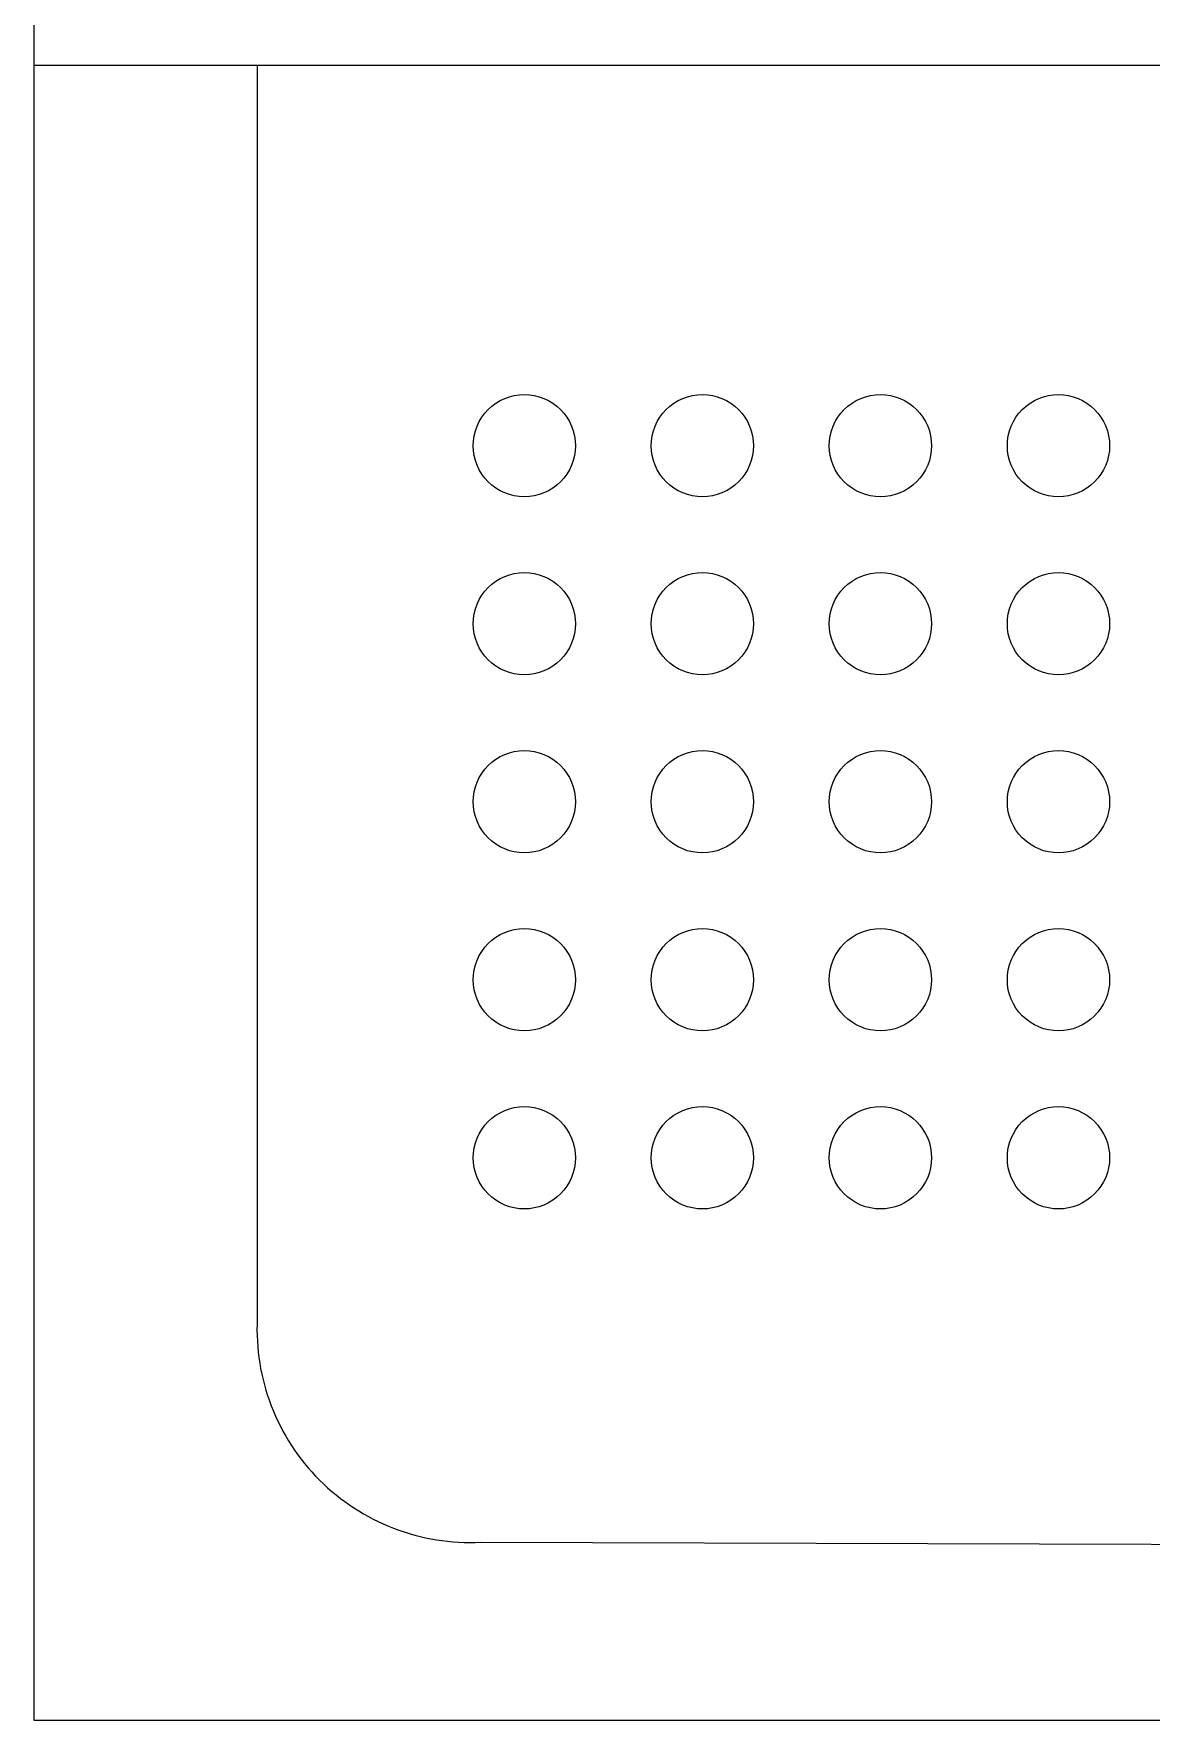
# Model space of a CAD drawing. Header units: millimetres. Extents: x -159872 to 386485, y -250577 to 158966.
# Drawn here: x 370031.7 to 370281.7, y 18061.8 to 18439.1 of the extents above; entities that cross this region are included whole.
import ezdxf

# ---------------------------------------------------------------- set-up
doc = ezdxf.new("R2010")
doc.units = ezdxf.units.MM
for name, color, linetype, lineweight in [('LDS-equipment-kitchen equipment', 3, 'Continuous', 13), ('WS-SINK UNIT', 3, 'Continuous', 13), ('WS-SINK UNIT TRANS', 62, 'Continuous', 13)]:
    doc.layers.add(name, color=color, linetype=linetype, lineweight=lineweight)

# ---------------------------------------------------------------- blocks, each defined once
blk = doc.blocks.new('JANITORIAL SINK_1')
at = {"layer": 'WS-SINK UNIT', "lineweight": 25}
for points in [[(250, 700, 0), (-250, 700, 0), (-250, 0, 0), (250, 0, 0), (250, 700, 0)], [(-250, 370.34, 0), (250, 370.34, 0)], [(-200, 370.34, 0), (-200, 89.83, 0), (-200.04, 88.59, 0), (-200.06, 87.34, 0), (-200.04, 86.1, 0), (-199.98, 84.86, 0), (-199.9, 83.61, 0), (-199.78, 82.38, 0), (-199.63, 81.14, 0), (-199.45, 79.91, 0), (-199.24, 78.68, 0), (-198.99, 77.46, 0), (-198.71, 76.25, 0), (-198.4, 75.05, 0), (-198.06, 73.85, 0), (-197.69, 72.66, 0), (-197.29, 71.48, 0), (-196.86, 70.32, 0), (-196.39, 69.16, 0), (-195.9, 68.02, 0), (-195.38, 66.89, 0), (-194.83, 65.78, 0), (-194.25, 64.68, 0), (-193.64, 63.59, 0), (-193, 62.52, 0), (-192.33, 61.47, 0), (-191.64, 60.44, 0), (-190.92, 59.42, 0), (-190.18, 58.42, 0), (-189.41, 57.45, 0), (-188.61, 56.49, 0), (-187.79, 55.56, 0), (-186.95, 54.64, 0), (-186.08, 53.75, 0), (-185.19, 52.88, 0), (-184.27, 52.04, 0), (-183.34, 51.22, 0), (-182.38, 50.42, 0), (-181.41, 49.65, 0), (-180.41, 48.91, 0), (-179.39, 48.19, 0), (-178.36, 47.5, 0), (-177.31, 46.83, 0), (-176.24, 46.19, 0), (-175.15, 45.58, 0), (-174.05, 45, 0), (-172.94, 44.45, 0), (-171.81, 43.93, 0), (-170.67, 43.44, 0), (-169.51, 42.97, 0), (-168.35, 42.54, 0), (-167.17, 42.14, 0), (-165.98, 41.77, 0), (-164.78, 41.43, 0), (-163.58, 41.12, 0), (-162.37, 40.84, 0), (-161.15, 40.59, 0), (-159.92, 40.38, 0), (-158.69, 40.2, 0), (-157.45, 40.05, 0), (-156.22, 39.93, 0), (-154.97, 39.85, 0), (-153.73, 39.79, 0), (-152.49, 39.77, 0), (-151.24, 39.79, 0), (-150, 39.83, 0), (150, 38.98, 0)]]:
    blk.add_polyline3d(points, dxfattribs=at)
at = {"layer": 'WS-SINK UNIT TRANS', "lineweight": 25}
for points in [[(-128.81, 285.17, 0), (-128.87, 284.05, 0), (-129.03, 282.94, 0), (-129.31, 281.85, 0), (-129.68, 280.79, 0), (-130.16, 279.78, 0), (-130.74, 278.81, 0), (-131.41, 277.91, 0), (-132.16, 277.08, 0), (-133, 276.33, 0), (-133.9, 275.66, 0), (-134.86, 275.08, 0), (-135.88, 274.6, 0), (-136.93, 274.22, 0), (-138.02, 273.95, 0), (-139.13, 273.78, 0), (-140.25, 273.73, 0), (-141.38, 273.78, 0), (-142.49, 273.95, 0), (-143.57, 274.22, 0), (-144.63, 274.6, 0), (-145.65, 275.08, 0), (-146.61, 275.66, 0), (-147.51, 276.33, 0), (-148.34, 277.08, 0), (-149.1, 277.91, 0), (-149.77, 278.81, 0), (-150.34, 279.78, 0), (-150.82, 280.79, 0), (-151.2, 281.85, 0), (-151.47, 282.94, 0), (-151.64, 284.05, 0), (-151.69, 285.17, 0), (-151.64, 286.29, 0), (-151.47, 287.4, 0), (-151.2, 288.49, 0), (-150.82, 289.55, 0), (-150.34, 290.56, 0), (-149.77, 291.53, 0), (-149.1, 292.43, 0), (-148.34, 293.26, 0), (-147.51, 294.01, 0), (-146.61, 294.68, 0), (-145.65, 295.26, 0), (-144.63, 295.74, 0), (-143.57, 296.12, 0), (-142.49, 296.39, 0), (-141.38, 296.56, 0), (-140.25, 296.61, 0), (-139.13, 296.56, 0), (-138.02, 296.39, 0), (-136.93, 296.12, 0), (-135.88, 295.74, 0), (-134.86, 295.26, 0), (-133.9, 294.68, 0), (-133, 294.01, 0), (-132.16, 293.26, 0), (-131.41, 292.43, 0), (-130.74, 291.53, 0), (-130.16, 290.56, 0), (-129.68, 289.55, 0), (-129.31, 288.49, 0), (-129.03, 287.4, 0), (-128.87, 286.29, 0), (-128.81, 285.17, 0)], [(-88.98, 285.17, 0), (-89.04, 284.05, 0), (-89.2, 282.94, 0), (-89.48, 281.85, 0), (-89.85, 280.79, 0), (-90.33, 279.78, 0), (-90.91, 278.81, 0), (-91.58, 277.91, 0), (-92.33, 277.08, 0), (-93.17, 276.33, 0), (-94.07, 275.66, 0), (-95.03, 275.08, 0), (-96.05, 274.6, 0), (-97.1, 274.22, 0), (-98.19, 273.95, 0), (-99.3, 273.78, 0), (-100.42, 273.73, 0), (-101.54, 273.78, 0), (-102.66, 273.95, 0), (-103.74, 274.22, 0), (-104.8, 274.6, 0), (-105.82, 275.08, 0), (-106.78, 275.66, 0), (-107.68, 276.33, 0), (-108.51, 277.08, 0), (-109.27, 277.91, 0), (-109.94, 278.81, 0), (-110.51, 279.78, 0), (-110.99, 280.79, 0), (-111.37, 281.85, 0), (-111.64, 282.94, 0), (-111.81, 284.05, 0), (-111.86, 285.17, 0), (-111.81, 286.29, 0), (-111.64, 287.4, 0), (-111.37, 288.49, 0), (-110.99, 289.55, 0), (-110.51, 290.56, 0), (-109.94, 291.53, 0), (-109.27, 292.43, 0), (-108.51, 293.26, 0), (-107.68, 294.01, 0), (-106.78, 294.68, 0), (-105.82, 295.26, 0), (-104.8, 295.74, 0), (-103.74, 296.12, 0), (-102.66, 296.39, 0), (-101.54, 296.56, 0), (-100.42, 296.61, 0), (-99.3, 296.56, 0), (-98.19, 296.39, 0), (-97.1, 296.12, 0), (-96.05, 295.74, 0), (-95.03, 295.26, 0), (-94.07, 294.68, 0), (-93.17, 294.01, 0), (-92.33, 293.26, 0), (-91.58, 292.43, 0), (-90.91, 291.53, 0), (-90.33, 290.56, 0), (-89.85, 289.55, 0), (-89.48, 288.49, 0), (-89.2, 287.4, 0), (-89.04, 286.29, 0), (-88.98, 285.17, 0)], [(-49.15, 285.17, 0), (-49.21, 284.05, 0), (-49.37, 282.94, 0), (-49.64, 281.85, 0), (-50.02, 280.79, 0), (-50.5, 279.78, 0), (-51.08, 278.81, 0), (-51.75, 277.91, 0), (-52.5, 277.08, 0), (-53.33, 276.33, 0), (-54.24, 275.66, 0), (-55.2, 275.08, 0), (-56.21, 274.6, 0), (-57.27, 274.22, 0), (-58.36, 273.95, 0), (-59.47, 273.78, 0), (-60.59, 273.73, 0), (-61.71, 273.78, 0), (-62.82, 273.95, 0), (-63.91, 274.22, 0), (-64.97, 274.6, 0), (-65.99, 275.08, 0), (-66.95, 275.66, 0), (-67.85, 276.33, 0), (-68.68, 277.08, 0), (-69.44, 277.91, 0), (-70.11, 278.81, 0), (-70.68, 279.78, 0), (-71.16, 280.79, 0), (-71.54, 281.85, 0), (-71.81, 282.94, 0), (-71.98, 284.05, 0), (-72.03, 285.17, 0), (-71.98, 286.29, 0), (-71.81, 287.4, 0), (-71.54, 288.49, 0), (-71.16, 289.55, 0), (-70.68, 290.56, 0), (-70.11, 291.53, 0), (-69.44, 292.43, 0), (-68.68, 293.26, 0), (-67.85, 294.01, 0), (-66.95, 294.68, 0), (-65.99, 295.26, 0), (-64.97, 295.74, 0), (-63.91, 296.12, 0), (-62.82, 296.39, 0), (-61.71, 296.56, 0), (-60.59, 296.61, 0), (-59.47, 296.56, 0), (-58.36, 296.39, 0), (-57.27, 296.12, 0), (-56.21, 295.74, 0), (-55.2, 295.26, 0), (-54.24, 294.68, 0), (-53.33, 294.01, 0), (-52.5, 293.26, 0), (-51.75, 292.43, 0), (-51.08, 291.53, 0), (-50.5, 290.56, 0), (-50.02, 289.55, 0), (-49.64, 288.49, 0), (-49.37, 287.4, 0), (-49.21, 286.29, 0), (-49.15, 285.17, 0)], [(-9.32, 285.17, 0), (-9.38, 284.05, 0), (-9.54, 282.94, 0), (-9.81, 281.85, 0), (-10.19, 280.79, 0), (-10.67, 279.78, 0), (-11.25, 278.81, 0), (-11.92, 277.91, 0), (-12.67, 277.08, 0), (-13.5, 276.33, 0), (-14.41, 275.66, 0), (-15.37, 275.08, 0), (-16.38, 274.6, 0), (-17.44, 274.22, 0), (-18.53, 273.95, 0), (-19.64, 273.78, 0), (-20.76, 273.73, 0), (-21.88, 273.78, 0), (-22.99, 273.95, 0), (-24.08, 274.22, 0), (-25.14, 274.6, 0), (-26.16, 275.08, 0), (-27.12, 275.66, 0), (-28.02, 276.33, 0), (-28.85, 277.08, 0), (-29.61, 277.91, 0), (-30.28, 278.81, 0), (-30.85, 279.78, 0), (-31.33, 280.79, 0), (-31.71, 281.85, 0), (-31.98, 282.94, 0), (-32.15, 284.05, 0), (-32.2, 285.17, 0), (-32.15, 286.29, 0), (-31.98, 287.4, 0), (-31.71, 288.49, 0), (-31.33, 289.55, 0), (-30.85, 290.56, 0), (-30.28, 291.53, 0), (-29.61, 292.43, 0), (-28.85, 293.26, 0), (-28.02, 294.01, 0), (-27.12, 294.68, 0), (-26.16, 295.26, 0), (-25.14, 295.74, 0), (-24.08, 296.12, 0), (-22.99, 296.39, 0), (-21.88, 296.56, 0), (-20.76, 296.61, 0), (-19.64, 296.56, 0), (-18.53, 296.39, 0), (-17.44, 296.12, 0), (-16.38, 295.74, 0), (-15.37, 295.26, 0), (-14.41, 294.68, 0), (-13.5, 294.01, 0), (-12.67, 293.26, 0), (-11.92, 292.43, 0), (-11.25, 291.53, 0), (-10.67, 290.56, 0), (-10.19, 289.55, 0), (-9.81, 288.49, 0), (-9.54, 287.4, 0), (-9.38, 286.29, 0), (-9.32, 285.17, 0)], [(-128.81, 245.34, 0), (-128.87, 244.22, 0), (-129.03, 243.11, 0), (-129.31, 242.02, 0), (-129.68, 240.96, 0), (-130.16, 239.95, 0), (-130.74, 238.98, 0), (-131.41, 238.08, 0), (-132.16, 237.25, 0), (-133, 236.5, 0), (-133.9, 235.83, 0), (-134.86, 235.25, 0), (-135.88, 234.77, 0), (-136.93, 234.39, 0), (-138.02, 234.12, 0), (-139.13, 233.95, 0), (-140.25, 233.9, 0), (-141.38, 233.95, 0), (-142.49, 234.12, 0), (-143.57, 234.39, 0), (-144.63, 234.77, 0), (-145.65, 235.25, 0), (-146.61, 235.83, 0), (-147.51, 236.5, 0), (-148.34, 237.25, 0), (-149.1, 238.08, 0), (-149.77, 238.98, 0), (-150.34, 239.95, 0), (-150.82, 240.96, 0), (-151.2, 242.02, 0), (-151.47, 243.11, 0), (-151.64, 244.22, 0), (-151.69, 245.34, 0), (-151.64, 246.46, 0), (-151.47, 247.57, 0), (-151.2, 248.66, 0), (-150.82, 249.72, 0), (-150.34, 250.73, 0), (-149.77, 251.7, 0), (-149.1, 252.6, 0), (-148.34, 253.43, 0), (-147.51, 254.18, 0), (-146.61, 254.85, 0), (-145.65, 255.43, 0), (-144.63, 255.91, 0), (-143.57, 256.29, 0), (-142.49, 256.56, 0), (-141.38, 256.72, 0), (-140.25, 256.78, 0), (-139.13, 256.72, 0), (-138.02, 256.56, 0), (-136.93, 256.29, 0), (-135.88, 255.91, 0), (-134.86, 255.43, 0), (-133.9, 254.85, 0), (-133, 254.18, 0), (-132.16, 253.43, 0), (-131.41, 252.6, 0), (-130.74, 251.7, 0), (-130.16, 250.73, 0), (-129.68, 249.72, 0), (-129.31, 248.66, 0), (-129.03, 247.57, 0), (-128.87, 246.46, 0), (-128.81, 245.34, 0)], [(-88.98, 245.34, 0), (-89.04, 244.22, 0), (-89.2, 243.11, 0), (-89.48, 242.02, 0), (-89.85, 240.96, 0), (-90.33, 239.95, 0), (-90.91, 238.98, 0), (-91.58, 238.08, 0), (-92.33, 237.25, 0), (-93.17, 236.5, 0), (-94.07, 235.83, 0), (-95.03, 235.25, 0), (-96.05, 234.77, 0), (-97.1, 234.39, 0), (-98.19, 234.12, 0), (-99.3, 233.95, 0), (-100.42, 233.9, 0), (-101.54, 233.95, 0), (-102.66, 234.12, 0), (-103.74, 234.39, 0), (-104.8, 234.77, 0), (-105.82, 235.25, 0), (-106.78, 235.83, 0), (-107.68, 236.5, 0), (-108.51, 237.25, 0), (-109.27, 238.08, 0), (-109.94, 238.98, 0), (-110.51, 239.95, 0), (-110.99, 240.96, 0), (-111.37, 242.02, 0), (-111.64, 243.11, 0), (-111.81, 244.22, 0), (-111.86, 245.34, 0), (-111.81, 246.46, 0), (-111.64, 247.57, 0), (-111.37, 248.66, 0), (-110.99, 249.72, 0), (-110.51, 250.73, 0), (-109.94, 251.7, 0), (-109.27, 252.6, 0), (-108.51, 253.43, 0), (-107.68, 254.18, 0), (-106.78, 254.85, 0), (-105.82, 255.43, 0), (-104.8, 255.91, 0), (-103.74, 256.29, 0), (-102.66, 256.56, 0), (-101.54, 256.72, 0), (-100.42, 256.78, 0), (-99.3, 256.72, 0), (-98.19, 256.56, 0), (-97.1, 256.29, 0), (-96.05, 255.91, 0), (-95.03, 255.43, 0), (-94.07, 254.85, 0), (-93.17, 254.18, 0), (-92.33, 253.43, 0), (-91.58, 252.6, 0), (-90.91, 251.7, 0), (-90.33, 250.73, 0), (-89.85, 249.72, 0), (-89.48, 248.66, 0), (-89.2, 247.57, 0), (-89.04, 246.46, 0), (-88.98, 245.34, 0)], [(-49.15, 245.34, 0), (-49.21, 244.22, 0), (-49.37, 243.11, 0), (-49.64, 242.02, 0), (-50.02, 240.96, 0), (-50.5, 239.95, 0), (-51.08, 238.98, 0), (-51.75, 238.08, 0), (-52.5, 237.25, 0), (-53.33, 236.5, 0), (-54.24, 235.83, 0), (-55.2, 235.25, 0), (-56.21, 234.77, 0), (-57.27, 234.39, 0), (-58.36, 234.12, 0), (-59.47, 233.95, 0), (-60.59, 233.9, 0), (-61.71, 233.95, 0), (-62.82, 234.12, 0), (-63.91, 234.39, 0), (-64.97, 234.77, 0), (-65.99, 235.25, 0), (-66.95, 235.83, 0), (-67.85, 236.5, 0), (-68.68, 237.25, 0), (-69.44, 238.08, 0), (-70.11, 238.98, 0), (-70.68, 239.95, 0), (-71.16, 240.96, 0), (-71.54, 242.02, 0), (-71.81, 243.11, 0), (-71.98, 244.22, 0), (-72.03, 245.34, 0), (-71.98, 246.46, 0), (-71.81, 247.57, 0), (-71.54, 248.66, 0), (-71.16, 249.72, 0), (-70.68, 250.73, 0), (-70.11, 251.7, 0), (-69.44, 252.6, 0), (-68.68, 253.43, 0), (-67.85, 254.18, 0), (-66.95, 254.85, 0), (-65.99, 255.43, 0), (-64.97, 255.91, 0), (-63.91, 256.29, 0), (-62.82, 256.56, 0), (-61.71, 256.72, 0), (-60.59, 256.78, 0), (-59.47, 256.72, 0), (-58.36, 256.56, 0), (-57.27, 256.29, 0), (-56.21, 255.91, 0), (-55.2, 255.43, 0), (-54.24, 254.85, 0), (-53.33, 254.18, 0), (-52.5, 253.43, 0), (-51.75, 252.6, 0), (-51.08, 251.7, 0), (-50.5, 250.73, 0), (-50.02, 249.72, 0), (-49.64, 248.66, 0), (-49.37, 247.57, 0), (-49.21, 246.46, 0), (-49.15, 245.34, 0)], [(-9.32, 245.34, 0), (-9.38, 244.22, 0), (-9.54, 243.11, 0), (-9.81, 242.02, 0), (-10.19, 240.96, 0), (-10.67, 239.95, 0), (-11.25, 238.98, 0), (-11.92, 238.08, 0), (-12.67, 237.25, 0), (-13.5, 236.5, 0), (-14.41, 235.83, 0), (-15.37, 235.25, 0), (-16.38, 234.77, 0), (-17.44, 234.39, 0), (-18.53, 234.12, 0), (-19.64, 233.95, 0), (-20.76, 233.9, 0), (-21.88, 233.95, 0), (-22.99, 234.12, 0), (-24.08, 234.39, 0), (-25.14, 234.77, 0), (-26.16, 235.25, 0), (-27.12, 235.83, 0), (-28.02, 236.5, 0), (-28.85, 237.25, 0), (-29.61, 238.08, 0), (-30.28, 238.98, 0), (-30.85, 239.95, 0), (-31.33, 240.96, 0), (-31.71, 242.02, 0), (-31.98, 243.11, 0), (-32.15, 244.22, 0), (-32.2, 245.34, 0), (-32.15, 246.46, 0), (-31.98, 247.57, 0), (-31.71, 248.66, 0), (-31.33, 249.72, 0), (-30.85, 250.73, 0), (-30.28, 251.7, 0), (-29.61, 252.6, 0), (-28.85, 253.43, 0), (-28.02, 254.18, 0), (-27.12, 254.85, 0), (-26.16, 255.43, 0), (-25.14, 255.91, 0), (-24.08, 256.29, 0), (-22.99, 256.56, 0), (-21.88, 256.72, 0), (-20.76, 256.78, 0), (-19.64, 256.72, 0), (-18.53, 256.56, 0), (-17.44, 256.29, 0), (-16.38, 255.91, 0), (-15.37, 255.43, 0), (-14.41, 254.85, 0), (-13.5, 254.18, 0), (-12.67, 253.43, 0), (-11.92, 252.6, 0), (-11.25, 251.7, 0), (-10.67, 250.73, 0), (-10.19, 249.72, 0), (-9.81, 248.66, 0), (-9.54, 247.57, 0), (-9.38, 246.46, 0), (-9.32, 245.34, 0)], [(-128.81, 205.51, 0), (-128.87, 204.39, 0), (-129.03, 203.28, 0), (-129.31, 202.19, 0), (-129.68, 201.13, 0), (-130.16, 200.12, 0), (-130.74, 199.15, 0), (-131.41, 198.25, 0), (-132.16, 197.42, 0), (-133, 196.66, 0), (-133.9, 196, 0), (-134.86, 195.42, 0), (-135.88, 194.94, 0), (-136.93, 194.56, 0), (-138.02, 194.29, 0), (-139.13, 194.12, 0), (-140.25, 194.07, 0), (-141.38, 194.12, 0), (-142.49, 194.29, 0), (-143.57, 194.56, 0), (-144.63, 194.94, 0), (-145.65, 195.42, 0), (-146.61, 196, 0), (-147.51, 196.66, 0), (-148.34, 197.42, 0), (-149.1, 198.25, 0), (-149.77, 199.15, 0), (-150.34, 200.12, 0), (-150.82, 201.13, 0), (-151.2, 202.19, 0), (-151.47, 203.28, 0), (-151.64, 204.39, 0), (-151.69, 205.51, 0), (-151.64, 206.63, 0), (-151.47, 207.74, 0), (-151.2, 208.83, 0), (-150.82, 209.89, 0), (-150.34, 210.9, 0), (-149.77, 211.86, 0), (-149.1, 212.77, 0), (-148.34, 213.6, 0), (-147.51, 214.35, 0), (-146.61, 215.02, 0), (-145.65, 215.6, 0), (-144.63, 216.08, 0), (-143.57, 216.46, 0), (-142.49, 216.73, 0), (-141.38, 216.89, 0), (-140.25, 216.95, 0), (-139.13, 216.89, 0), (-138.02, 216.73, 0), (-136.93, 216.46, 0), (-135.88, 216.08, 0), (-134.86, 215.6, 0), (-133.9, 215.02, 0), (-133, 214.35, 0), (-132.16, 213.6, 0), (-131.41, 212.77, 0), (-130.74, 211.86, 0), (-130.16, 210.9, 0), (-129.68, 209.89, 0), (-129.31, 208.83, 0), (-129.03, 207.74, 0), (-128.87, 206.63, 0), (-128.81, 205.51, 0)], [(-88.98, 205.51, 0), (-89.04, 204.39, 0), (-89.2, 203.28, 0), (-89.48, 202.19, 0), (-89.85, 201.13, 0), (-90.33, 200.12, 0), (-90.91, 199.15, 0), (-91.58, 198.25, 0), (-92.33, 197.42, 0), (-93.17, 196.66, 0), (-94.07, 196, 0), (-95.03, 195.42, 0), (-96.05, 194.94, 0), (-97.1, 194.56, 0), (-98.19, 194.29, 0), (-99.3, 194.12, 0), (-100.42, 194.07, 0), (-101.54, 194.12, 0), (-102.66, 194.29, 0), (-103.74, 194.56, 0), (-104.8, 194.94, 0), (-105.82, 195.42, 0), (-106.78, 196, 0), (-107.68, 196.66, 0), (-108.51, 197.42, 0), (-109.27, 198.25, 0), (-109.94, 199.15, 0), (-110.51, 200.12, 0), (-110.99, 201.13, 0), (-111.37, 202.19, 0), (-111.64, 203.28, 0), (-111.81, 204.39, 0), (-111.86, 205.51, 0), (-111.81, 206.63, 0), (-111.64, 207.74, 0), (-111.37, 208.83, 0), (-110.99, 209.89, 0), (-110.51, 210.9, 0), (-109.94, 211.86, 0), (-109.27, 212.77, 0), (-108.51, 213.6, 0), (-107.68, 214.35, 0), (-106.78, 215.02, 0), (-105.82, 215.6, 0), (-104.8, 216.08, 0), (-103.74, 216.46, 0), (-102.66, 216.73, 0), (-101.54, 216.89, 0), (-100.42, 216.95, 0), (-99.3, 216.89, 0), (-98.19, 216.73, 0), (-97.1, 216.46, 0), (-96.05, 216.08, 0), (-95.03, 215.6, 0), (-94.07, 215.02, 0), (-93.17, 214.35, 0), (-92.33, 213.6, 0), (-91.58, 212.77, 0), (-90.91, 211.86, 0), (-90.33, 210.9, 0), (-89.85, 209.89, 0), (-89.48, 208.83, 0), (-89.2, 207.74, 0), (-89.04, 206.63, 0), (-88.98, 205.51, 0)], [(-49.15, 205.51, 0), (-49.21, 204.39, 0), (-49.37, 203.28, 0), (-49.64, 202.19, 0), (-50.02, 201.13, 0), (-50.5, 200.12, 0), (-51.08, 199.15, 0), (-51.75, 198.25, 0), (-52.5, 197.42, 0), (-53.33, 196.66, 0), (-54.24, 196, 0), (-55.2, 195.42, 0), (-56.21, 194.94, 0), (-57.27, 194.56, 0), (-58.36, 194.29, 0), (-59.47, 194.12, 0), (-60.59, 194.07, 0), (-61.71, 194.12, 0), (-62.82, 194.29, 0), (-63.91, 194.56, 0), (-64.97, 194.94, 0), (-65.99, 195.42, 0), (-66.95, 196, 0), (-67.85, 196.66, 0), (-68.68, 197.42, 0), (-69.44, 198.25, 0), (-70.11, 199.15, 0), (-70.68, 200.12, 0), (-71.16, 201.13, 0), (-71.54, 202.19, 0), (-71.81, 203.28, 0), (-71.98, 204.39, 0), (-72.03, 205.51, 0), (-71.98, 206.63, 0), (-71.81, 207.74, 0), (-71.54, 208.83, 0), (-71.16, 209.89, 0), (-70.68, 210.9, 0), (-70.11, 211.86, 0), (-69.44, 212.77, 0), (-68.68, 213.6, 0), (-67.85, 214.35, 0), (-66.95, 215.02, 0), (-65.99, 215.6, 0), (-64.97, 216.08, 0), (-63.91, 216.46, 0), (-62.82, 216.73, 0), (-61.71, 216.89, 0), (-60.59, 216.95, 0), (-59.47, 216.89, 0), (-58.36, 216.73, 0), (-57.27, 216.46, 0), (-56.21, 216.08, 0), (-55.2, 215.6, 0), (-54.24, 215.02, 0), (-53.33, 214.35, 0), (-52.5, 213.6, 0), (-51.75, 212.77, 0), (-51.08, 211.86, 0), (-50.5, 210.9, 0), (-50.02, 209.89, 0), (-49.64, 208.83, 0), (-49.37, 207.74, 0), (-49.21, 206.63, 0), (-49.15, 205.51, 0)], [(-9.32, 205.51, 0), (-9.38, 204.39, 0), (-9.54, 203.28, 0), (-9.81, 202.19, 0), (-10.19, 201.13, 0), (-10.67, 200.12, 0), (-11.25, 199.15, 0), (-11.92, 198.25, 0), (-12.67, 197.42, 0), (-13.5, 196.66, 0), (-14.41, 196, 0), (-15.37, 195.42, 0), (-16.38, 194.94, 0), (-17.44, 194.56, 0), (-18.53, 194.29, 0), (-19.64, 194.12, 0), (-20.76, 194.07, 0), (-21.88, 194.12, 0), (-22.99, 194.29, 0), (-24.08, 194.56, 0), (-25.14, 194.94, 0), (-26.16, 195.42, 0), (-27.12, 196, 0), (-28.02, 196.66, 0), (-28.85, 197.42, 0), (-29.61, 198.25, 0), (-30.28, 199.15, 0), (-30.85, 200.12, 0), (-31.33, 201.13, 0), (-31.71, 202.19, 0), (-31.98, 203.28, 0), (-32.15, 204.39, 0), (-32.2, 205.51, 0), (-32.15, 206.63, 0), (-31.98, 207.74, 0), (-31.71, 208.83, 0), (-31.33, 209.89, 0), (-30.85, 210.9, 0), (-30.28, 211.86, 0), (-29.61, 212.77, 0), (-28.85, 213.6, 0), (-28.02, 214.35, 0), (-27.12, 215.02, 0), (-26.16, 215.6, 0), (-25.14, 216.08, 0), (-24.08, 216.46, 0), (-22.99, 216.73, 0), (-21.88, 216.89, 0), (-20.76, 216.95, 0), (-19.64, 216.89, 0), (-18.53, 216.73, 0), (-17.44, 216.46, 0), (-16.38, 216.08, 0), (-15.37, 215.6, 0), (-14.41, 215.02, 0), (-13.5, 214.35, 0), (-12.67, 213.6, 0), (-11.92, 212.77, 0), (-11.25, 211.86, 0), (-10.67, 210.9, 0), (-10.19, 209.89, 0), (-9.81, 208.83, 0), (-9.54, 207.74, 0), (-9.38, 206.63, 0), (-9.32, 205.51, 0)], [(-128.81, 165.68, 0), (-128.87, 164.56, 0), (-129.03, 163.45, 0), (-129.31, 162.36, 0), (-129.68, 161.3, 0), (-130.16, 160.28, 0), (-130.74, 159.32, 0), (-131.41, 158.42, 0), (-132.16, 157.59, 0), (-133, 156.83, 0), (-133.9, 156.17, 0), (-134.86, 155.59, 0), (-135.88, 155.11, 0), (-136.93, 154.73, 0), (-138.02, 154.46, 0), (-139.13, 154.29, 0), (-140.25, 154.24, 0), (-141.38, 154.29, 0), (-142.49, 154.46, 0), (-143.57, 154.73, 0), (-144.63, 155.11, 0), (-145.65, 155.59, 0), (-146.61, 156.17, 0), (-147.51, 156.83, 0), (-148.34, 157.59, 0), (-149.1, 158.42, 0), (-149.77, 159.32, 0), (-150.34, 160.28, 0), (-150.82, 161.3, 0), (-151.2, 162.36, 0), (-151.47, 163.45, 0), (-151.64, 164.56, 0), (-151.69, 165.68, 0), (-151.64, 166.8, 0), (-151.47, 167.91, 0), (-151.2, 169, 0), (-150.82, 170.06, 0), (-150.34, 171.07, 0), (-149.77, 172.03, 0), (-149.1, 172.94, 0), (-148.34, 173.77, 0), (-147.51, 174.52, 0), (-146.61, 175.19, 0), (-145.65, 175.77, 0), (-144.63, 176.25, 0), (-143.57, 176.63, 0), (-142.49, 176.9, 0), (-141.38, 177.06, 0), (-140.25, 177.12, 0), (-139.13, 177.06, 0), (-138.02, 176.9, 0), (-136.93, 176.63, 0), (-135.88, 176.25, 0), (-134.86, 175.77, 0), (-133.9, 175.19, 0), (-133, 174.52, 0), (-132.16, 173.77, 0), (-131.41, 172.94, 0), (-130.74, 172.03, 0), (-130.16, 171.07, 0), (-129.68, 170.06, 0), (-129.31, 169, 0), (-129.03, 167.91, 0), (-128.87, 166.8, 0), (-128.81, 165.68, 0)], [(-88.98, 165.68, 0), (-89.04, 164.56, 0), (-89.2, 163.45, 0), (-89.48, 162.36, 0), (-89.85, 161.3, 0), (-90.33, 160.28, 0), (-90.91, 159.32, 0), (-91.58, 158.42, 0), (-92.33, 157.59, 0), (-93.17, 156.83, 0), (-94.07, 156.17, 0), (-95.03, 155.59, 0), (-96.05, 155.11, 0), (-97.1, 154.73, 0), (-98.19, 154.46, 0), (-99.3, 154.29, 0), (-100.42, 154.24, 0), (-101.54, 154.29, 0), (-102.66, 154.46, 0), (-103.74, 154.73, 0), (-104.8, 155.11, 0), (-105.82, 155.59, 0), (-106.78, 156.17, 0), (-107.68, 156.83, 0), (-108.51, 157.59, 0), (-109.27, 158.42, 0), (-109.94, 159.32, 0), (-110.51, 160.28, 0), (-110.99, 161.3, 0), (-111.37, 162.36, 0), (-111.64, 163.45, 0), (-111.81, 164.56, 0), (-111.86, 165.68, 0), (-111.81, 166.8, 0), (-111.64, 167.91, 0), (-111.37, 169, 0), (-110.99, 170.06, 0), (-110.51, 171.07, 0), (-109.94, 172.03, 0), (-109.27, 172.94, 0), (-108.51, 173.77, 0), (-107.68, 174.52, 0), (-106.78, 175.19, 0), (-105.82, 175.77, 0), (-104.8, 176.25, 0), (-103.74, 176.63, 0), (-102.66, 176.9, 0), (-101.54, 177.06, 0), (-100.42, 177.12, 0), (-99.3, 177.06, 0), (-98.19, 176.9, 0), (-97.1, 176.63, 0), (-96.05, 176.25, 0), (-95.03, 175.77, 0), (-94.07, 175.19, 0), (-93.17, 174.52, 0), (-92.33, 173.77, 0), (-91.58, 172.94, 0), (-90.91, 172.03, 0), (-90.33, 171.07, 0), (-89.85, 170.06, 0), (-89.48, 169, 0), (-89.2, 167.91, 0), (-89.04, 166.8, 0), (-88.98, 165.68, 0)], [(-49.15, 165.68, 0), (-49.21, 164.56, 0), (-49.37, 163.45, 0), (-49.64, 162.36, 0), (-50.02, 161.3, 0), (-50.5, 160.28, 0), (-51.08, 159.32, 0), (-51.75, 158.42, 0), (-52.5, 157.59, 0), (-53.33, 156.83, 0), (-54.24, 156.17, 0), (-55.2, 155.59, 0), (-56.21, 155.11, 0), (-57.27, 154.73, 0), (-58.36, 154.46, 0), (-59.47, 154.29, 0), (-60.59, 154.24, 0), (-61.71, 154.29, 0), (-62.82, 154.46, 0), (-63.91, 154.73, 0), (-64.97, 155.11, 0), (-65.99, 155.59, 0), (-66.95, 156.17, 0), (-67.85, 156.83, 0), (-68.68, 157.59, 0), (-69.44, 158.42, 0), (-70.11, 159.32, 0), (-70.68, 160.28, 0), (-71.16, 161.3, 0), (-71.54, 162.36, 0), (-71.81, 163.45, 0), (-71.98, 164.56, 0), (-72.03, 165.68, 0), (-71.98, 166.8, 0), (-71.81, 167.91, 0), (-71.54, 169, 0), (-71.16, 170.06, 0), (-70.68, 171.07, 0), (-70.11, 172.03, 0), (-69.44, 172.94, 0), (-68.68, 173.77, 0), (-67.85, 174.52, 0), (-66.95, 175.19, 0), (-65.99, 175.77, 0), (-64.97, 176.25, 0), (-63.91, 176.63, 0), (-62.82, 176.9, 0), (-61.71, 177.06, 0), (-60.59, 177.12, 0), (-59.47, 177.06, 0), (-58.36, 176.9, 0), (-57.27, 176.63, 0), (-56.21, 176.25, 0), (-55.2, 175.77, 0), (-54.24, 175.19, 0), (-53.33, 174.52, 0), (-52.5, 173.77, 0), (-51.75, 172.94, 0), (-51.08, 172.03, 0), (-50.5, 171.07, 0), (-50.02, 170.06, 0), (-49.64, 169, 0), (-49.37, 167.91, 0), (-49.21, 166.8, 0), (-49.15, 165.68, 0)], [(-9.32, 165.68, 0), (-9.38, 164.56, 0), (-9.54, 163.45, 0), (-9.81, 162.36, 0), (-10.19, 161.3, 0), (-10.67, 160.28, 0), (-11.25, 159.32, 0), (-11.92, 158.42, 0), (-12.67, 157.59, 0), (-13.5, 156.83, 0), (-14.41, 156.17, 0), (-15.37, 155.59, 0), (-16.38, 155.11, 0), (-17.44, 154.73, 0), (-18.53, 154.46, 0), (-19.64, 154.29, 0), (-20.76, 154.24, 0), (-21.88, 154.29, 0), (-22.99, 154.46, 0), (-24.08, 154.73, 0), (-25.14, 155.11, 0), (-26.16, 155.59, 0), (-27.12, 156.17, 0), (-28.02, 156.83, 0), (-28.85, 157.59, 0), (-29.61, 158.42, 0), (-30.28, 159.32, 0), (-30.85, 160.28, 0), (-31.33, 161.3, 0), (-31.71, 162.36, 0), (-31.98, 163.45, 0), (-32.15, 164.56, 0), (-32.2, 165.68, 0), (-32.15, 166.8, 0), (-31.98, 167.91, 0), (-31.71, 169, 0), (-31.33, 170.06, 0), (-30.85, 171.07, 0), (-30.28, 172.03, 0), (-29.61, 172.94, 0), (-28.85, 173.77, 0), (-28.02, 174.52, 0), (-27.12, 175.19, 0), (-26.16, 175.77, 0), (-25.14, 176.25, 0), (-24.08, 176.63, 0), (-22.99, 176.9, 0), (-21.88, 177.06, 0), (-20.76, 177.12, 0), (-19.64, 177.06, 0), (-18.53, 176.9, 0), (-17.44, 176.63, 0), (-16.38, 176.25, 0), (-15.37, 175.77, 0), (-14.41, 175.19, 0), (-13.5, 174.52, 0), (-12.67, 173.77, 0), (-11.92, 172.94, 0), (-11.25, 172.03, 0), (-10.67, 171.07, 0), (-10.19, 170.06, 0), (-9.81, 169, 0), (-9.54, 167.91, 0), (-9.38, 166.8, 0), (-9.32, 165.68, 0)], [(-128.81, 125.85, 0), (-128.87, 124.73, 0), (-129.03, 123.62, 0), (-129.31, 122.53, 0), (-129.68, 121.47, 0), (-130.16, 120.45, 0), (-130.74, 119.49, 0), (-131.41, 118.59, 0), (-132.16, 117.76, 0), (-133, 117, 0), (-133.9, 116.33, 0), (-134.86, 115.76, 0), (-135.88, 115.28, 0), (-136.93, 114.9, 0), (-138.02, 114.63, 0), (-139.13, 114.46, 0), (-140.25, 114.41, 0), (-141.38, 114.46, 0), (-142.49, 114.63, 0), (-143.57, 114.9, 0), (-144.63, 115.28, 0), (-145.65, 115.76, 0), (-146.61, 116.33, 0), (-147.51, 117, 0), (-148.34, 117.76, 0), (-149.1, 118.59, 0), (-149.77, 119.49, 0), (-150.34, 120.45, 0), (-150.82, 121.47, 0), (-151.2, 122.53, 0), (-151.47, 123.62, 0), (-151.64, 124.73, 0), (-151.69, 125.85, 0), (-151.64, 126.97, 0), (-151.47, 128.08, 0), (-151.2, 129.17, 0), (-150.82, 130.23, 0), (-150.34, 131.24, 0), (-149.77, 132.2, 0), (-149.1, 133.11, 0), (-148.34, 133.94, 0), (-147.51, 134.69, 0), (-146.61, 135.36, 0), (-145.65, 135.94, 0), (-144.63, 136.42, 0), (-143.57, 136.8, 0), (-142.49, 137.07, 0), (-141.38, 137.23, 0), (-140.25, 137.29, 0), (-139.13, 137.23, 0), (-138.02, 137.07, 0), (-136.93, 136.8, 0), (-135.88, 136.42, 0), (-134.86, 135.94, 0), (-133.9, 135.36, 0), (-133, 134.69, 0), (-132.16, 133.94, 0), (-131.41, 133.11, 0), (-130.74, 132.2, 0), (-130.16, 131.24, 0), (-129.68, 130.23, 0), (-129.31, 129.17, 0), (-129.03, 128.08, 0), (-128.87, 126.97, 0), (-128.81, 125.85, 0)], [(-88.98, 125.85, 0), (-89.04, 124.73, 0), (-89.2, 123.62, 0), (-89.48, 122.53, 0), (-89.85, 121.47, 0), (-90.33, 120.45, 0), (-90.91, 119.49, 0), (-91.58, 118.59, 0), (-92.33, 117.76, 0), (-93.17, 117, 0), (-94.07, 116.33, 0), (-95.03, 115.76, 0), (-96.05, 115.28, 0), (-97.1, 114.9, 0), (-98.19, 114.63, 0), (-99.3, 114.46, 0), (-100.42, 114.41, 0), (-101.54, 114.46, 0), (-102.66, 114.63, 0), (-103.74, 114.9, 0), (-104.8, 115.28, 0), (-105.82, 115.76, 0), (-106.78, 116.33, 0), (-107.68, 117, 0), (-108.51, 117.76, 0), (-109.27, 118.59, 0), (-109.94, 119.49, 0), (-110.51, 120.45, 0), (-110.99, 121.47, 0), (-111.37, 122.53, 0), (-111.64, 123.62, 0), (-111.81, 124.73, 0), (-111.86, 125.85, 0), (-111.81, 126.97, 0), (-111.64, 128.08, 0), (-111.37, 129.17, 0), (-110.99, 130.23, 0), (-110.51, 131.24, 0), (-109.94, 132.2, 0), (-109.27, 133.11, 0), (-108.51, 133.94, 0), (-107.68, 134.69, 0), (-106.78, 135.36, 0), (-105.82, 135.94, 0), (-104.8, 136.42, 0), (-103.74, 136.8, 0), (-102.66, 137.07, 0), (-101.54, 137.23, 0), (-100.42, 137.29, 0), (-99.3, 137.23, 0), (-98.19, 137.07, 0), (-97.1, 136.8, 0), (-96.05, 136.42, 0), (-95.03, 135.94, 0), (-94.07, 135.36, 0), (-93.17, 134.69, 0), (-92.33, 133.94, 0), (-91.58, 133.11, 0), (-90.91, 132.2, 0), (-90.33, 131.24, 0), (-89.85, 130.23, 0), (-89.48, 129.17, 0), (-89.2, 128.08, 0), (-89.04, 126.97, 0), (-88.98, 125.85, 0)], [(-49.15, 125.85, 0), (-49.21, 124.73, 0), (-49.37, 123.62, 0), (-49.64, 122.53, 0), (-50.02, 121.47, 0), (-50.5, 120.45, 0), (-51.08, 119.49, 0), (-51.75, 118.59, 0), (-52.5, 117.76, 0), (-53.33, 117, 0), (-54.24, 116.33, 0), (-55.2, 115.76, 0), (-56.21, 115.28, 0), (-57.27, 114.9, 0), (-58.36, 114.63, 0), (-59.47, 114.46, 0), (-60.59, 114.41, 0), (-61.71, 114.46, 0), (-62.82, 114.63, 0), (-63.91, 114.9, 0), (-64.97, 115.28, 0), (-65.99, 115.76, 0), (-66.95, 116.33, 0), (-67.85, 117, 0), (-68.68, 117.76, 0), (-69.44, 118.59, 0), (-70.11, 119.49, 0), (-70.68, 120.45, 0), (-71.16, 121.47, 0), (-71.54, 122.53, 0), (-71.81, 123.62, 0), (-71.98, 124.73, 0), (-72.03, 125.85, 0), (-71.98, 126.97, 0), (-71.81, 128.08, 0), (-71.54, 129.17, 0), (-71.16, 130.23, 0), (-70.68, 131.24, 0), (-70.11, 132.2, 0), (-69.44, 133.11, 0), (-68.68, 133.94, 0), (-67.85, 134.69, 0), (-66.95, 135.36, 0), (-65.99, 135.94, 0), (-64.97, 136.42, 0), (-63.91, 136.8, 0), (-62.82, 137.07, 0), (-61.71, 137.23, 0), (-60.59, 137.29, 0), (-59.47, 137.23, 0), (-58.36, 137.07, 0), (-57.27, 136.8, 0), (-56.21, 136.42, 0), (-55.2, 135.94, 0), (-54.24, 135.36, 0), (-53.33, 134.69, 0), (-52.5, 133.94, 0), (-51.75, 133.11, 0), (-51.08, 132.2, 0), (-50.5, 131.24, 0), (-50.02, 130.23, 0), (-49.64, 129.17, 0), (-49.37, 128.08, 0), (-49.21, 126.97, 0), (-49.15, 125.85, 0)], [(-9.32, 125.85, 0), (-9.38, 124.73, 0), (-9.54, 123.62, 0), (-9.81, 122.53, 0), (-10.19, 121.47, 0), (-10.67, 120.45, 0), (-11.25, 119.49, 0), (-11.92, 118.59, 0), (-12.67, 117.76, 0), (-13.5, 117, 0), (-14.41, 116.33, 0), (-15.37, 115.76, 0), (-16.38, 115.28, 0), (-17.44, 114.9, 0), (-18.53, 114.63, 0), (-19.64, 114.46, 0), (-20.76, 114.41, 0), (-21.88, 114.46, 0), (-22.99, 114.63, 0), (-24.08, 114.9, 0), (-25.14, 115.28, 0), (-26.16, 115.76, 0), (-27.12, 116.33, 0), (-28.02, 117, 0), (-28.85, 117.76, 0), (-29.61, 118.59, 0), (-30.28, 119.49, 0), (-30.85, 120.45, 0), (-31.33, 121.47, 0), (-31.71, 122.53, 0), (-31.98, 123.62, 0), (-32.15, 124.73, 0), (-32.2, 125.85, 0), (-32.15, 126.97, 0), (-31.98, 128.08, 0), (-31.71, 129.17, 0), (-31.33, 130.23, 0), (-30.85, 131.24, 0), (-30.28, 132.2, 0), (-29.61, 133.11, 0), (-28.85, 133.94, 0), (-28.02, 134.69, 0), (-27.12, 135.36, 0), (-26.16, 135.94, 0), (-25.14, 136.42, 0), (-24.08, 136.8, 0), (-22.99, 137.07, 0), (-21.88, 137.23, 0), (-20.76, 137.29, 0), (-19.64, 137.23, 0), (-18.53, 137.07, 0), (-17.44, 136.8, 0), (-16.38, 136.42, 0), (-15.37, 135.94, 0), (-14.41, 135.36, 0), (-13.5, 134.69, 0), (-12.67, 133.94, 0), (-11.92, 133.11, 0), (-11.25, 132.2, 0), (-10.67, 131.24, 0), (-10.19, 130.23, 0), (-9.81, 129.17, 0), (-9.54, 128.08, 0), (-9.38, 126.97, 0), (-9.32, 125.85, 0)]]:
    blk.add_polyline3d(points, dxfattribs=at)
blk = doc.blocks.new('Group-338')
at = {"layer": 'LDS-equipment-kitchen equipment'}
blk.add_blockref('JANITORIAL SINK_1', (309608.19, 54519.29), dxfattribs=at)

msp = doc.modelspace()

# ---------------------------------------------------------------- block references
at = {"layer": 'LDS-equipment-kitchen equipment', "color": 7}
msp.add_blockref('Group-338', (60673.51323, -36457.51522), dxfattribs=at)

doc.saveas('drawing.dxf')
